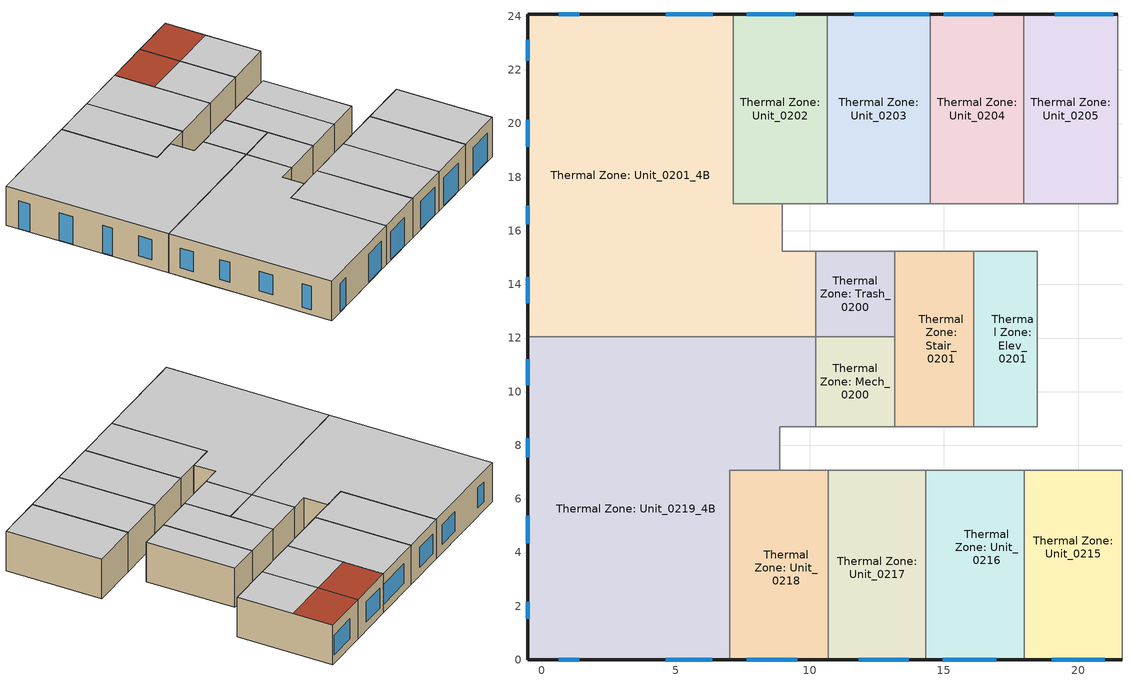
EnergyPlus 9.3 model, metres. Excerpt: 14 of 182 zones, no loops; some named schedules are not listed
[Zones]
Thermal Zone: Elev_0201
 floor to Thermal Zone: Stair_0101 (Interior Floor): 16.1,15.24 16.64,15.24 16.64,8.69 16.1,8.69 z5.41
 floor to Thermal Zone: Elev_0101 (Interior Floor): 16.64,15.24 18.48,15.24 18.48,8.69 16.64,8.69 z5.41
 wall to Thermal Zone: Corr_0200 (Interior Wall): 16.1,8.69 18.48,8.69 18.48,15.24 16.1,15.24 z5.41:8.46
 wall to Thermal Zone: Stair_0201 (Interior Wall): 16.1,15.24 16.1,8.69 z5.41:8.46
 ceiling to Thermal Zone: Elev_0301 (Interior Ceiling): 18.48,8.69 18.48,15.24 16.1,15.24 16.1,8.69 z8.46
Thermal Zone: Mech_0200
 floor outside (SEC-2015 Comm Group R Exposed Floor Mass): 13.17,12.05 13.17,8.69 10.21,8.69 10.21,12.05 z5.41
 wall to Thermal Zone: Unit_0219_4B (Interior Wall): 10.21,12.05 10.21,8.69 z5.41:8.46
 wall to Thermal Zone: Trash_0200 (Interior Wall): 13.17,12.05 10.21,12.05 z5.41:8.46
 wall to Thermal Zone: Stair_0201 (Interior Wall): 13.17,8.69 13.17,12.05 z5.41:8.46
 wall to Thermal Zone: Corr_0200 (Interior Wall): 10.21,8.69 13.17,8.69 z5.41:8.46
 ceiling to Thermal Zone: Mech_0300 (Interior Ceiling): 13.17,8.69 13.17,12.05 10.21,12.05 10.21,8.69 z8.46
Thermal Zone: Stair_0201
 floor outside (SEC-2015 Comm Group R Exposed Floor Mass): 13.71,15.24 13.71,8.69 13.17,8.69 13.17,15.24 z5.41
 floor to Thermal Zone: Stair_0101 (Interior Floor): 16.1,15.24 16.1,8.69 13.71,8.69 13.71,15.24 z5.41
 wall to Thermal Zone: Corr_0200 (Interior Wall): 13.17,8.69 16.1,8.69 / 16.1,15.24 13.17,15.24 z5.41:8.46
 wall to Thermal Zone: Trash_0200 (Interior Wall): 13.17,15.24 13.17,12.05 z5.41:8.46
 ceiling to Thermal Zone: Stair_0301 (Interior Ceiling): 16.1,8.69 16.1,15.24 13.17,15.24 13.17,8.69 z8.46
Thermal Zone: Trash_0200
 floor outside (SEC-2015 Comm Group R Exposed Floor Mass): 13.17,15.24 13.17,12.05 10.21,12.05 10.21,15.24 z5.41
 wall to Thermal Zone: Unit_0201_4B (Interior Wall): 10.21,15.24 10.21,12.05 z5.41:8.46
 wall to Thermal Zone: Corr_0200 (Interior Wall): 13.17,15.24 10.21,15.24 z5.41:8.46
 ceiling to Thermal Zone: Trash_0300 (Interior Ceiling): 13.17,12.05 13.17,15.24 10.21,15.24 10.21,12.05 z8.46
Thermal Zone: Unit_0201_4B
 floor outside (SEC-2015 Comm Group R Exposed Floor Mass): -0.53,24.08 7.15,24.08 7.15,17.01 8.97,17.01 8.97,15.24 10.21,15.24 10.21,12.05 -0.53,12.05 z5.41
 wall outside (SEC-2015 Comm Group R AG ExtWall SteelFrame: R-19 + R-8.5 CI): 7.15,24.08 -0.53,24.08 -0.53,12.05 z5.41:8.46
 wall to Thermal Zone: Unit_0219_4B (Interior Wall): -0.53,12.05 10.21,12.05 z5.41:8.46
 wall to Thermal Zone: Unit_0202 (Interior Wall): 8.97,17.01 7.15,17.01 7.15,24.08 z5.41:8.46
 wall to Thermal Zone: Corr_0200 (Interior Wall): 10.21,15.24 8.97,15.24 8.97,17.01 z5.41:8.46
 window (SEC-2015 Glazing - Fixed Metal Frame - N 1): -0.53,20.15 -0.53,19.13 / -0.53,23.12 -0.53,22.34 / -0.53,16.94 -0.53,16.24 z5.46:7.61; -0.53,14.26 -0.53,13.29 z6.07:7.61
 window (SEC-2015 Glazing - Fixed Metal Frame - SEW): 6.38,24.08 4.62,24.08 / 1.41,24.08 0.63,24.08 z6.07:7.61
 ceiling to Thermal Zone: Unit_0301_4B (Interior Ceiling): 10.21,12.05 10.21,15.24 8.97,15.24 8.97,17.01 7.15,17.01 7.15,24.08 -0.53,24.08 -0.53,12.05 z8.46
Thermal Zone: Unit_0202
 floor outside (SEC-2015 Comm Group R Exposed Floor Mass): 10.66,24.08 10.66,17.01 7.15,17.01 7.15,24.08 z5.41
 wall outside (SEC-2015 Comm Group R AG ExtWall SteelFrame: R-19 + R-8.5 CI): 10.66,24.08 7.15,24.08 z5.41:8.46
 wall to Thermal Zone: Unit_0203 (Interior Wall): 10.66,17.01 10.66,24.08 z5.41:8.46
 wall to Thermal Zone: Corr_0200 (Interior Wall): 8.97,17.01 10.66,17.01 z5.41:8.46
 window (SEC-2015 Glazing - Fixed Metal Frame - SEW): 9.45,24.08 7.65,24.08 z6.07:7.61
 ceiling to Thermal Zone: Unit_0302 (Interior Ceiling): 10.66,17.01 10.66,24.08 7.15,24.08 7.15,17.01 z8.46
Thermal Zone: Unit_0203
 floor outside (SEC-2015 Comm Group R Exposed Floor Mass): 14.48,24.08 14.48,17.01 10.66,17.01 10.66,24.08 z5.41
 wall outside (SEC-2015 Comm Group R AG ExtWall SteelFrame: R-19 + R-8.5 CI): 14.48,24.08 10.66,24.08 z5.41:8.46
 wall to Thermal Zone: Unit_0204 (Interior Wall): 14.48,17.01 14.48,24.08 z5.41:8.46
 wall to Thermal Zone: Corr_0200 (Interior Wall): 10.66,17.01 14.48,17.01 z5.41:8.46
 window (SEC-2015 Glazing - Fixed Metal Frame - SEW): 14.46,24.08 11.66,24.08 z6.07:7.61
 ceiling to Thermal Zone: Unit_0303 (Interior Ceiling): 14.48,17.01 14.48,24.08 10.66,24.08 10.66,17.01 z8.46
Thermal Zone: Unit_0204
 floor outside (SEC-2015 Comm Group R Exposed Floor Mass): 17.98,24.08 17.98,17.01 14.48,17.01 14.48,24.08 z5.41
 wall outside (SEC-2015 Comm Group R AG ExtWall SteelFrame: R-19 + R-8.5 CI): 17.98,24.08 14.48,24.08 z5.41:8.46
 wall to Thermal Zone: Unit_0205 (Interior Wall): 17.98,17.01 17.98,24.08 z5.41:8.46
 wall to Thermal Zone: Corr_0200 (Interior Wall): 14.48,17.01 17.98,17.01 z5.41:8.46
 window (SEC-2015 Glazing - Fixed Metal Frame - SEW): 16.84,24.08 14.99,24.08 z6.07:7.61
 ceiling to Thermal Zone: Amen_0300 (Interior Ceiling): 17.98,17.01 17.98,21.13 14.48,21.13 14.48,17.01 z8.46
 roof outside (SEC-2015 Comm Group R ExtRoof IEAD): 17.98,21.13 17.98,24.08 14.48,24.08 14.48,21.13 z8.46
Thermal Zone: Unit_0205
 floor outside (SEC-2015 Comm Group R Exposed Floor Mass): 21.48,24.08 21.48,17.32 19.02,17.32 19.02,17.01 17.98,17.01 17.98,24.08 z5.41
 floor to Thermal Zone: Corr_0100 (Interior Floor): 21.48,17.32 21.48,17.01 19.02,17.01 19.02,17.32 z5.41
 wall outside (SEC-2015 Comm Group R AG ExtWall SteelFrame: R-19 + R-8.5 CI): 21.48,24.08 17.98,24.08 z5.41:8.46
 wall to Thermal Zone: Unit_0206 (Interior Wall): 21.48,17.01 21.48,24.08 z5.41:8.46
 wall to Thermal Zone: Corr_0200 (Interior Wall): 17.98,17.01 21.48,17.01 z5.41:8.46
 window (SEC-2015 Glazing - Fixed Metal Frame - SEW): 21.31,24.08 19.13,24.08 z6.07:7.61
 ceiling to Thermal Zone: Amen_0300 (Interior Ceiling): 21.48,17.01 21.48,21.13 17.98,21.13 17.98,17.01 z8.46
 roof outside (SEC-2015 Comm Group R ExtRoof IEAD): 21.48,21.13 21.48,24.08 17.98,24.08 17.98,21.13 z8.46
Thermal Zone: Unit_0215
 floor outside (SEC-2015 Comm Group R Exposed Floor Mass): 21.64,1.31 21.64,0 18,0 18,1.31 z5.41
 floor to Thermal Zone: Lobby_Mail_0100 (Interior Floor): 21.64,7.07 21.64,1.31 18,1.31 18,7.07 z5.41
 wall outside (SEC-2015 Comm Group R AG ExtWall SteelFrame: R-19 + R-8.5 CI): 18,0 21.64,0 z5.41:8.46
 wall to Thermal Zone: Corr_0200 (Interior Wall): 21.64,7.07 18,7.07 z5.41:8.46
 wall to Thermal Zone: Unit_0214 (Interior Wall): 21.64,0 21.64,7.07 z5.41:8.46
 wall to Thermal Zone: Unit_0216 (Interior Wall): 18,7.07 18,0 z5.41:8.46
 window (SEC-2015 Glazing - Fixed Metal Frame - SEW): 19.02,0 21.01,0 z5.46:7.61
 ceiling to Thermal Zone: Unit_0313 (Interior Ceiling): 21.64,0 21.64,7.07 18,7.07 18,0 z8.46
Thermal Zone: Unit_0216
 floor outside (SEC-2015 Comm Group R Exposed Floor Mass): 18,1.31 18,0 15.21,0 15.21,1.31 z5.41
 floor to Thermal Zone: Leasing_0100 (Interior Floor): 15.21,6.86 15.21,0 14.33,0 14.33,6.86 z5.41
 floor to Thermal Zone: Lobby_Mail_0100 (Interior Floor): 18,7.07 18,1.31 15.21,1.31 15.21,6.86 14.33,6.86 14.33,7.07 z5.41
 wall outside (SEC-2015 Comm Group R AG ExtWall SteelFrame: R-19 + R-8.5 CI): 14.33,0 18,0 z5.41:8.46
 wall to Thermal Zone: Corr_0200 (Interior Wall): 18,7.07 14.33,7.07 z5.41:8.46
 wall to Thermal Zone: Unit_0217 (Interior Wall): 14.33,7.07 14.33,0 z5.41:8.46
 window (SEC-2015 Glazing - Fixed Metal Frame - SEW): 14.96,0 16.94,0 z5.46:7.61
 ceiling to Thermal Zone: Unit_0314 (Interior Ceiling): 18,0 18,7.07 14.33,7.07 14.33,0 z8.46
Thermal Zone: Unit_0217
 floor to Thermal Zone: Leasing_0100 (Interior Floor): 14.33,6.86 14.33,0 10.68,0 10.68,6.86 z5.41
 floor to Thermal Zone: Lobby_Mail_0100 (Interior Floor): 14.33,7.07 14.33,6.86 10.68,6.86 10.68,7.07 z5.41
 wall outside (SEC-2015 Comm Group R AG ExtWall SteelFrame: R-19 + R-8.5 CI): 10.68,0 14.33,0 z5.41:8.46
 wall to Thermal Zone: Corr_0200 (Interior Wall): 14.33,7.07 10.68,7.07 z5.41:8.46
 wall to Thermal Zone: Unit_0218 (Interior Wall): 10.68,7.07 10.68,0 z5.41:8.46
 window (SEC-2015 Glazing - Fixed Metal Frame - SEW): 11.81,0 13.69,0 z5.46:7.61
 ceiling to Thermal Zone: Unit_0315 (Interior Ceiling): 14.33,0 14.33,7.07 10.68,7.07 10.68,0 z8.46
Thermal Zone: Unit_0218
 floor to Thermal Zone: Leasing_0100 (Interior Floor): 10.68,6.86 10.68,0 7.54,0 7.54,6.86 z5.41
 floor to Thermal Zone: Lobby_Mail_0100 (Interior Floor): 7.54,7.07 7.54,0 7.01,0 7.01,7.07 z5.41; 7.54,7.07 10.68,7.07 10.68,6.86 7.54,6.86 z5.41
 wall outside (SEC-2015 Comm Group R AG ExtWall SteelFrame: R-19 + R-8.5 CI): 7.01,0 10.68,0 z5.41:8.46
 wall to Thermal Zone: Corr_0200 (Interior Wall): 10.68,7.07 8.88,7.07 z5.41:8.46
 wall to Thermal Zone: Unit_0219_4B (Interior Wall): 8.88,7.07 7.01,7.07 7.01,0 z5.41:8.46
 window (SEC-2015 Glazing - Fixed Metal Frame - SEW): 7.65,0 9.52,0 z5.46:7.61
 ceiling to Thermal Zone: Unit_0316 (Interior Ceiling): 10.68,0 10.68,7.07 7.01,7.07 7.01,0 z8.46
Thermal Zone: Unit_0219_4B
 floor outside (SEC-2015 Comm Group R Exposed Floor Mass): 10.21,12.05 10.21,8.69 7.54,8.69 7.54,11.25 0,11.25 0,8.99 -0.53,8.99 -0.53,12.05 z5.41; 0,2.18 0,0 -0.53,0 -0.53,2.18 z5.41
 floor to Thermal Zone: Package_0100 (Interior Floor): -0.53,8.99 0,8.99 0,2.18 -0.53,2.18 z5.41
 floor to Thermal Zone: Lobby_Mail_0100 (Interior Floor): 7.54,8.69 8.88,8.69 8.88,7.07 7.54,7.07 z5.41; 7.54,11.25 7.54,7.07 7.01,7.07 7.01,0 0,0 0,11.25 z5.41
 wall outside (SEC-2015 Comm Group R AG ExtWall SteelFrame: R-19 + R-8.5 CI): -0.53,12.05 -0.53,0 7.01,0 z5.41:8.46
 wall to Thermal Zone: Corr_0200 (Interior Wall): 8.88,7.07 8.88,8.69 10.21,8.69 z5.41:8.46
 window (SEC-2015 Glazing - Fixed Metal Frame - SEW): 4.62,0 6.35,0 / 0.64,0 1.41,0 z5.46:7.61
 window (SEC-2015 Glazing - Fixed Metal Frame - N 1): -0.53,5.37 -0.53,4.35 / -0.53,11.21 -0.53,10.24 / -0.53,8.26 -0.53,7.55 z6.07:7.61; -0.53,2.16 -0.53,1.53 z5.78:7.61
 ceiling to Thermal Zone: Unit_0317_4B (Interior Ceiling): 7.01,0 7.01,7.07 8.88,7.07 8.88,8.69 10.21,8.69 10.21,12.05 -0.53,12.05 -0.53,0 z8.46
[Building]
1300 NE 45th: North Axis {deg}=90
[Site:Location]
SEATTLE: Latitude {deg}=47.45; Longitude {deg}=-122.3; Time Zone {hr}=-8; Elevation {m}=122
[SizingPeriod:DesignDay] Month=8; Day of Month=21; Day Type=SummerDesignDay; Daily Dry-Bulb Temperature Range {deltaC}=10.4; Dry-Bulb Temperature Range Modifier Type=DefaultMultipliers; Barometric Pressure {Pa}=99868; Wind Speed {m/s}=4.2; Wind Direction {deg}=350; Rain Indicator=No; Snow Indicator=No; Daylight Saving Time Indicator=No; Solar Model Indicator=ASHRAETau; ASHRAE Clear Sky Optical Depth for Beam Irradiance (taub)=0.352; ASHRAE Clear Sky Optical Depth for Diffuse Irradiance (taud)=2.561
Name | Maximum Dry-Bulb Temperature {C} | Humidity Condition Type | Wetbulb or DewPoint at Maximum Dry-Bulb {C} | Enthalpy at Maximum Dry-Bulb {J/kg}
SEATTLE Ann Clg .4% Condns DB=>MWB | 29.4 | Wetbulb | 18.3
SEATTLE Ann Clg .4% Condns DP=>MDB | 20.8 | Dewpoint | 15.9
SEATTLE Ann Clg .4% Condns Enth=>MDB | 28.2 | Enthalpy |  | 54700
SEATTLE Ann Clg .4% Condns WB=>MDB | 27.9 | Wetbulb | 19.2
[Material] Thermal Absorptance=0.9
Name | Roughness | Thickness {m} | Conductivity {W/m-K} | Density {kg/m3} | Specific Heat {J/kg-K} | Solar Absorptance | Visible Absorptance
5/8 in. Gypsum Board | MediumSmooth | 0.0159 | 0.16 | 800 | 1090 | 0.7 | 0.7
F16 Acoustic tile | MediumSmooth | 0.0191 | 0.06 | 368 | 590 | 0.3 | 0.3
Floor Insulation R-32 IP | MediumRough | 0.253598 | 0.045 | 265 | 836.8 | 0.7 | 0.7
G01a 19mm gypsum board | MediumSmooth | 0.019 | 0.16 | 800 | 1090 | 0.4 | 0.4
IEAD Roof Insulation R-36.7 IP | MediumRough | 0.316696 | 0.049 | 265 | 836.8 | 0.7 | 0.7
M11 100mm lightweight concrete | MediumRough | 0.1016 | 0.53 | 1280 | 840 | 0.5 | 0.5
MAT-CC05 8 HW CONCRETE | Rough | 0.20321 | 1.311 | 2240 | 836.8 | 0.7 | 0.7
Metal Decking | MediumSmooth | 0.0015 | 45.006 | 7680 | 418.4 | 0.6 | 0.6
R-19 Cavity (R-7.1 eff) | MediumSmooth | 0.0287823 | 0.0230188 | 16.0185 | 1130.436 | 0.7 | 0.7
R-8.5 CI | MediumSmooth | 0.0344576 | 0.0230188 | 16.0185 | 1130.436 | 0.7 | 0.7
Roof Membrane | VeryRough | 0.0095 | 0.16 | 1121.29 | 1460 | 0.7 | 0.7
Stucco - 7/8 inch | Smooth | 0.022352 | 0.701106 | 1855.1 | 837.36 | 0.7 | 0.7
[Material:AirGap]
Name | Thermal Resistance {m2-K/W}
F04 Wall air space resistance | 0.15
F05 Ceiling air space resistance | 0.18
[Material:NoMass]
CP02 CARPET PAD 2: Roughness=VeryRough; Thermal Resistance {m2-K/W}=0.21648; Thermal Absorptance=0.9; Solar Absorptance=0.7; Visible Absorptance=0.8
[WindowMaterial:SimpleGlazingSystem] U-Factor {W/m2-K}=2.15774; Visible Transmittance=0.6
Name | Solar Heat Gain Coefficient
SEC-2015 Glazing - Fixed Metal Frame - N - Material | 0.53
SEC-2015 Glazing - Fixed Metal Frame - SEW - Material | 0.35
[Construction]
Interior Ceiling: M11 100mm lightweight concrete, F05 Ceiling air space resistance, F16 Acoustic tile
Interior Floor: F16 Acoustic tile, F05 Ceiling air space resistance, M11 100mm lightweight concrete
Interior Wall: G01a 19mm gypsum board, F04 Wall air space resistance, G01a 19mm gypsum board
SEC-2015 Comm Group R AG ExtWall SteelFrame: R-19 + R-8.5 CI: Stucco - 7/8 inch, 5/8 in. Gypsum Board, R-8.5 CI, R-19 Cavity (R-7.1 eff), 5/8 in. Gypsum Board
SEC-2015 Comm Group R Exposed Floor Mass: Floor Insulation R-32 IP, MAT-CC05 8 HW CONCRETE, CP02 CARPET PAD 2
SEC-2015 Comm Group R ExtRoof IEAD: Roof Membrane, IEAD Roof Insulation R-36.7 IP, Metal Decking
SEC-2015 Glazing - Fixed Metal Frame - N 1: SEC-2015 Glazing - Fixed Metal Frame - N - Material
SEC-2015 Glazing - Fixed Metal Frame - SEW: SEC-2015 Glazing - Fixed Metal Frame - SEW - Material
[Zone]
Thermal Zone: Elev_0201; Thermal Zone: Mech_0200; Thermal Zone: Stair_0201; Thermal Zone: Trash_0200; Thermal Zone: Unit_0201_4B; Thermal Zone: Unit_0202; Thermal Zone: Unit_0203; Thermal Zone: Unit_0204; Thermal Zone: Unit_0205; Thermal Zone: Unit_0215; Thermal Zone: Unit_0216; Thermal Zone: Unit_0217; Thermal Zone: Unit_0218; Thermal Zone: Unit_0219_4B
[ZoneControl:Thermostat]
Name | Zone or ZoneList | Control Type Schedule | Control 1
Thermal Zone: Unit_0201_4B Thermostat | Thermal Zone: Unit_0201_4B | Thermal Zone: Unit_0201_4B Thermostat Schedule | Thermostat Setpoint Dual Setpoint 85
Thermal Zone: Unit_0202 Thermostat | Thermal Zone: Unit_0202 | Thermal Zone: Unit_0202 Thermostat Schedule | Thermostat Setpoint Dual Setpoint 86
Thermal Zone: Unit_0203 Thermostat | Thermal Zone: Unit_0203 | Thermal Zone: Unit_0203 Thermostat Schedule | Thermostat Setpoint Dual Setpoint 87
Thermal Zone: Unit_0204 Thermostat | Thermal Zone: Unit_0204 | Thermal Zone: Unit_0204 Thermostat Schedule | Thermostat Setpoint Dual Setpoint 88
Thermal Zone: Unit_0205 Thermostat | Thermal Zone: Unit_0205 | Thermal Zone: Unit_0205 Thermostat Schedule | Thermostat Setpoint Dual Setpoint 89
Thermal Zone: Unit_0215 Thermostat | Thermal Zone: Unit_0215 | Thermal Zone: Unit_0215 Thermostat Schedule | Thermostat Setpoint Dual Setpoint 99
Thermal Zone: Unit_0216 Thermostat | Thermal Zone: Unit_0216 | Thermal Zone: Unit_0216 Thermostat Schedule | Thermostat Setpoint Dual Setpoint 100
Thermal Zone: Unit_0217 Thermostat | Thermal Zone: Unit_0217 | Thermal Zone: Unit_0217 Thermostat Schedule | Thermostat Setpoint Dual Setpoint 101
Thermal Zone: Unit_0218 Thermostat | Thermal Zone: Unit_0218 | Thermal Zone: Unit_0218 Thermostat Schedule | Thermostat Setpoint Dual Setpoint 102
Thermal Zone: Unit_0219_4B Thermostat | Thermal Zone: Unit_0219_4B | Thermal Zone: Unit_0219_4B Thermostat Schedule | Thermostat Setpoint Dual Setpoint 103
[ThermostatSetpoint:DualSetpoint] Heating Setpoint Temperature Schedule=SEC2015-MF-Apartment_HtgSetp; Cooling Setpoint Temperature Schedule=SEC2015-MF-Apartment_ClgSetp
Thermostat Setpoint Dual Setpoint 85; Thermostat Setpoint Dual Setpoint 86; Thermostat Setpoint Dual Setpoint 87; Thermostat Setpoint Dual Setpoint 88; Thermostat Setpoint Dual Setpoint 89; Thermostat Setpoint Dual Setpoint 99; Thermostat Setpoint Dual Setpoint 100; Thermostat Setpoint Dual Setpoint 101; Thermostat Setpoint Dual Setpoint 102; Thermostat Setpoint Dual Setpoint 103
[Sizing:Zone] Zone Cooling Design Supply Air Temperature Input Method=SupplyAirTemperature; Zone Cooling Design Supply Air Temperature {C}=12.7778; Zone Cooling Design Supply Air Temperature Difference {deltaC}=11.11; Zone Heating Design Supply Air Temperature Input Method=SupplyAirTemperature; Zone Heating Design Supply Air Temperature {C}=32.2222; Zone Heating Design Supply Air Temperature Difference {deltaC}=11.11; Zone Cooling Design Supply Air Humidity Ratio {kgWater/kgDryAir}=0.0085; Zone Heating Design Supply Air Humidity Ratio {kgWater/kgDryAir}=0.008; Cooling Design Air Flow Method=DesignDay; Cooling Design Air Flow Rate {m3/s}=0; Cooling Minimum Air Flow per Zone Floor Area {m3/s-m2}=0.000762; Cooling Minimum Air Flow {m3/s}=0; Cooling Minimum Air Flow Fraction=0; Heating Design Air Flow Method=DesignDay; Heating Design Air Flow Rate {m3/s}=0; Heating Maximum Air Flow per Zone Floor Area {m3/s-m2}=0.002032; Heating Maximum Air Flow {m3/s}=0.141576; Heating Maximum Air Flow Fraction=0.3; Account for Dedicated Outdoor Air System=No
Name | Design Specification Outdoor Air Object | Design Specification Zone Air Distribution Object
Thermal Zone: Elev_0201 | SEC-2015 MF-Stair Ventilation | Thermal Zone: Elev_0201 Design Spec Zone Air Dist
Thermal Zone: Mech_0200 | SEC-2015 MF-Elec/MechRoom Ventilation | Thermal Zone: Mech_0200 Design Spec Zone Air Dist
Thermal Zone: Stair_0201 | SEC-2015 MF-Stair Ventilation | Thermal Zone: Stair_0201 Design Spec Zone Air Dist
Thermal Zone: Trash_0200 | SEC-2015 MF-Storage Ventilation | Thermal Zone: Trash_0200 Design Spec Zone Air Dist
Thermal Zone: Unit_0201_4B | SEC-2015 MF-Apartment Ventilation | Thermal Zone: Unit_0201_4B Design Spec Zone Air Dist
Thermal Zone: Unit_0202 | SEC-2015 MF-Apartment Ventilation | Thermal Zone: Unit_0202 Design Spec Zone Air Dist
Thermal Zone: Unit_0203 | SEC-2015 MF-Apartment Ventilation | Thermal Zone: Unit_0203 Design Spec Zone Air Dist
Thermal Zone: Unit_0204 | SEC-2015 MF-Apartment Ventilation | Thermal Zone: Unit_0204 Design Spec Zone Air Dist
Thermal Zone: Unit_0205 | SEC-2015 MF-Apartment Ventilation | Thermal Zone: Unit_0205 Design Spec Zone Air Dist
Thermal Zone: Unit_0215 | SEC-2015 MF-Apartment Ventilation | Thermal Zone: Unit_0215 Design Spec Zone Air Dist
Thermal Zone: Unit_0216 | SEC-2015 MF-Apartment Ventilation | Thermal Zone: Unit_0216 Design Spec Zone Air Dist
Thermal Zone: Unit_0217 | SEC-2015 MF-Apartment Ventilation | Thermal Zone: Unit_0217 Design Spec Zone Air Dist
Thermal Zone: Unit_0218 | SEC-2015 MF-Apartment Ventilation | Thermal Zone: Unit_0218 Design Spec Zone Air Dist
Thermal Zone: Unit_0219_4B | SEC-2015 MF-Apartment Ventilation | Thermal Zone: Unit_0219_4B Design Spec Zone Air Dist
[DesignSpecification:ZoneAirDistribution]
Thermal Zone: Elev_0201 Design Spec Zone Air Dist: Zone Air Distribution Effectiveness in Heating Mode=0.8
[DesignSpecification:OutdoorAir]
SEC-2015 MF-Stair Ventilation: Outdoor Air Method=Sum; Outdoor Air Flow per Person {m3/s-person}=0; Outdoor Air Flow per Zone Floor Area {m3/s-m2}=0.0003048; Outdoor Air Flow per Zone {m3/s}=0; Outdoor Air Flow Air Changes per Hour {1/hr}=0
[ZoneVentilation:DesignFlowRate]
Name | Zone or ZoneList | Schedule | Design Flow Rate Calculation Method | Flow Rate per Zone Floor Area {m3/s-m2} | Flow Rate per Person {m3/s-person}
Thermal Zone: Elev_0201 Ventilation per Floor Area | Thermal Zone: Elev_0201 | Always_On | Flow/Area | 0.0003048
Thermal Zone: Mech_0200 Ventilation per Floor Area | Thermal Zone: Mech_0200 | Always_On | Flow/Area | 0.0003048
Thermal Zone: Stair_0201 Ventilation per Floor Area | Thermal Zone: Stair_0201 | Always_On | Flow/Area | 0.0003048
Thermal Zone: Trash_0200 Ventilation per Floor Area | Thermal Zone: Trash_0200 | Always_On | Flow/Area | 0.0006096
Thermal Zone: Unit_0201_4B Ventilation per Person | Thermal Zone: Unit_0201_4B | MidriseApartment Apartment Occ | Flow/Person |  | 0.00235974
Thermal Zone: Unit_0201_4B Ventilation per Floor Area | Thermal Zone: Unit_0201_4B | Always_On | Flow/Area | 0.0003048
Thermal Zone: Unit_0202 Ventilation per Person | Thermal Zone: Unit_0202 | MidriseApartment Apartment Occ | Flow/Person |  | 0.00235974
Thermal Zone: Unit_0202 Ventilation per Floor Area | Thermal Zone: Unit_0202 | Always_On | Flow/Area | 0.0003048
Thermal Zone: Unit_0203 Ventilation per Person | Thermal Zone: Unit_0203 | MidriseApartment Apartment Occ | Flow/Person |  | 0.00235974
Thermal Zone: Unit_0203 Ventilation per Floor Area | Thermal Zone: Unit_0203 | Always_On | Flow/Area | 0.0003048
Thermal Zone: Unit_0204 Ventilation per Person | Thermal Zone: Unit_0204 | MidriseApartment Apartment Occ | Flow/Person |  | 0.00235974
Thermal Zone: Unit_0204 Ventilation per Floor Area | Thermal Zone: Unit_0204 | Always_On | Flow/Area | 0.0003048
Thermal Zone: Unit_0205 Ventilation per Person | Thermal Zone: Unit_0205 | MidriseApartment Apartment Occ | Flow/Person |  | 0.00235974
Thermal Zone: Unit_0205 Ventilation per Floor Area | Thermal Zone: Unit_0205 | Always_On | Flow/Area | 0.0003048
Thermal Zone: Unit_0215 Ventilation per Person | Thermal Zone: Unit_0215 | MidriseApartment Apartment Occ | Flow/Person |  | 0.00235974
Thermal Zone: Unit_0215 Ventilation per Floor Area | Thermal Zone: Unit_0215 | Always_On | Flow/Area | 0.0003048
Thermal Zone: Unit_0216 Ventilation per Person | Thermal Zone: Unit_0216 | MidriseApartment Apartment Occ | Flow/Person |  | 0.00235974
Thermal Zone: Unit_0216 Ventilation per Floor Area | Thermal Zone: Unit_0216 | Always_On | Flow/Area | 0.0003048
Thermal Zone: Unit_0217 Ventilation per Person | Thermal Zone: Unit_0217 | MidriseApartment Apartment Occ | Flow/Person |  | 0.00235974
Thermal Zone: Unit_0217 Ventilation per Floor Area | Thermal Zone: Unit_0217 | Always_On | Flow/Area | 0.0003048
Thermal Zone: Unit_0218 Ventilation per Person | Thermal Zone: Unit_0218 | MidriseApartment Apartment Occ | Flow/Person |  | 0.00235974
Thermal Zone: Unit_0218 Ventilation per Floor Area | Thermal Zone: Unit_0218 | Always_On | Flow/Area | 0.0003048
Thermal Zone: Unit_0219_4B Ventilation per Person | Thermal Zone: Unit_0219_4B | MidriseApartment Apartment Occ | Flow/Person |  | 0.00235974
Thermal Zone: Unit_0219_4B Ventilation per Floor Area | Thermal Zone: Unit_0219_4B | Always_On | Flow/Area | 0.0003048
[Exterior:Lights] Schedule=Always On Discrete; Design Level {W}=0
Name | Control Option
Exterior Lights | AstronomicalClock
Lights Garage
